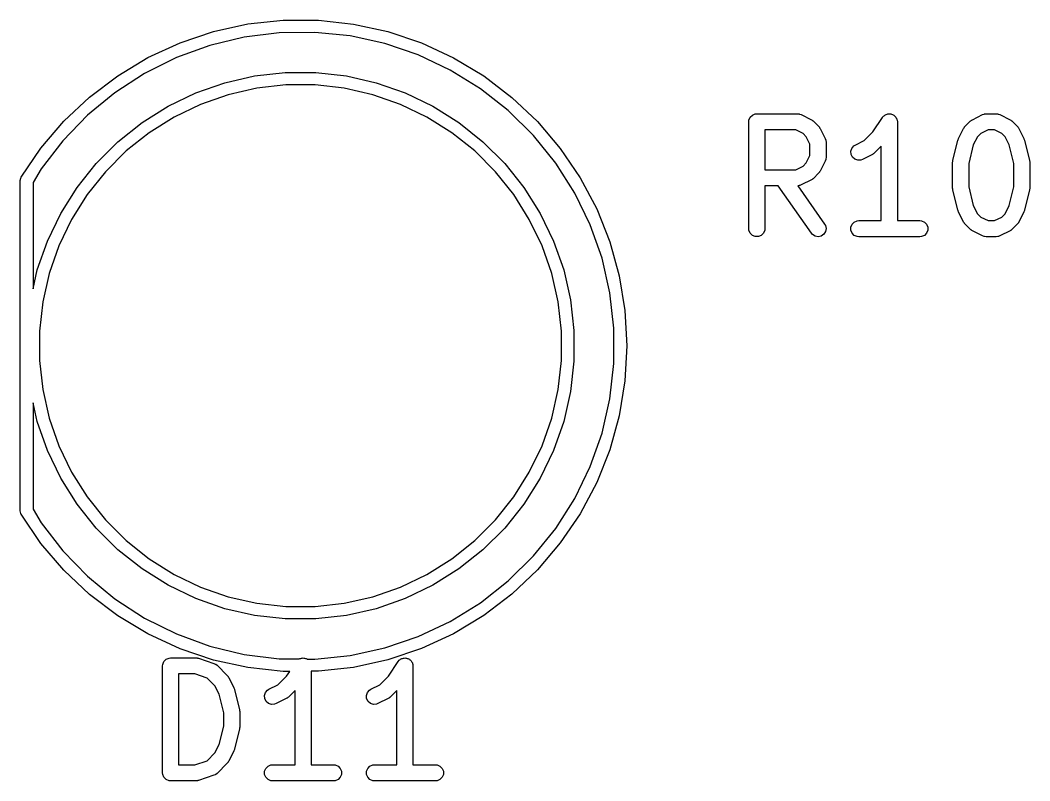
# Model space of a CAD drawing. Header units: millimetres. Extents: x 4 to 152, y 19 to 149.
# Drawn here: x 89.65 to 99.09, y 133.18 to 140.3 of the extents above; entities that cross this region are included whole.
import ezdxf

# ---------------------------------------------------------------- set-up
doc = ezdxf.new("R2010")
doc.units = ezdxf.units.MM
doc.layers.add('F.Silkscreen', color=41, linetype='CONTINUOUS', true_color=0xf2eda1)

msp = doc.modelspace()

# ---------------------------------------------------------------- linework, layer by layer
at = {"layer": 'F.Silkscreen', "linetype": 'CONTINUOUS'}
for p, q in [((91.456741, 140.189577), (91.779169, 140.260247)), ((91.779169, 140.260247), (92.107347, 140.29566)), ((92.107347, 140.29566), (92.43743, 140.295401)), ((92.43743, 140.295401), (92.765551, 140.259473)), ((92.765551, 140.259473), (93.087869, 140.188297)), ((91.143837, 140.084477), (91.456741, 140.189577)), ((92.07213, 140.177939), (91.743284, 140.136962)), ((92.4035, 140.181579), (92.07213, 140.177939)), ((92.733167, 140.147836), (92.4035, 140.181579)), ((93.056928, 140.07714), (92.733167, 140.147836)), ((93.087869, 140.188297), (93.400607, 140.082707)), ((90.844124, 139.946178), (91.143837, 140.084477)), ((91.421154, 140.05917), (91.109849, 139.945557)), ((91.743284, 140.136962), (91.421154, 140.05917)), ((93.370654, 139.970393), (93.056928, 140.07714)), ((93.400607, 140.082707), (93.700103, 139.943939)), ((93.670345, 139.828956), (93.370654, 139.970393)), ((90.561111, 139.776301), (90.844124, 139.946178)), ((91.109849, 139.945557), (90.813338, 139.79757)), ((93.700103, 139.943939), (93.982849, 139.773618)), ((90.298113, 139.576835), (90.561111, 139.776301)), ((90.813338, 139.79757), (90.535402, 139.617097)), ((91.561301, 139.709948), (91.841184, 139.77383)), ((91.841184, 139.77383), (92.12646, 139.805973)), ((92.12646, 139.805973), (92.41354, 139.805973)), ((92.41354, 139.805973), (92.698816, 139.77383)), ((92.698816, 139.77383), (92.978699, 139.709948)), ((93.952179, 139.654632), (93.670345, 139.828956)), ((93.982849, 139.773618), (94.245534, 139.57374)), ((91.29033, 139.615132), (91.561301, 139.709948)), ((92.132973, 139.69), (91.860641, 139.659316)), ((92.407027, 139.69), (92.132973, 139.69)), ((92.679359, 139.659316), (92.407027, 139.69)), ((92.978699, 139.709948), (93.24967, 139.615132)), ((90.058211, 139.350116), (90.298113, 139.576835)), ((90.535402, 139.617097), (90.279585, 139.406438)), ((91.03168, 139.490572), (91.29033, 139.615132)), ((91.593457, 139.598333), (91.334781, 139.507818)), ((91.860641, 139.659316), (91.593457, 139.598333)), ((92.946543, 139.598333), (92.679359, 139.659316)), ((93.205219, 139.507818), (92.946543, 139.598333)), ((93.24967, 139.615132), (93.50832, 139.490572)), ((94.212561, 139.449644), (93.952179, 139.654632)), ((94.245534, 139.57374), (94.48508, 139.346645)), ((90.788601, 139.337836), (91.03168, 139.490572)), ((91.334781, 139.507818), (91.087866, 139.38891)), ((93.452134, 139.38891), (93.205219, 139.507818)), ((93.50832, 139.490572), (93.751399, 139.337836)), ((90.279585, 139.406438), (90.04915, 139.168281)), ((91.087866, 139.38891), (90.855817, 139.243104)), ((93.684183, 139.243104), (93.452134, 139.38891)), ((94.448173, 139.216607), (94.212561, 139.449644)), ((96.462155, 139.359813), (96.473354, 139.386849)), ((96.473354, 139.386849), (96.494046, 139.407541)), ((96.494046, 139.407541), (96.521082, 139.41874)), ((96.521082, 139.41874), (96.535714, 139.420181)), ((96.535714, 139.420181), (96.916666, 139.420181)), ((96.916666, 139.420181), (96.931298, 139.41874)), ((96.931298, 139.41874), (96.933787, 139.417709)), ((96.933787, 139.417709), (96.936475, 139.417518)), ((96.936475, 139.417518), (96.950207, 139.412263)), ((96.950207, 139.412263), (97.045445, 139.364644)), ((97.620285, 139.250104), (97.711405, 139.386784)), ((97.711405, 139.386784), (97.711439, 139.386827)), ((97.711439, 139.386827), (97.711449, 139.386849)), ((97.711449, 139.386849), (97.7115, 139.386901)), ((97.7115, 139.386901), (97.720721, 139.398159)), ((97.720721, 139.398159), (97.72689, 139.402291)), ((97.72689, 139.402291), (97.732141, 139.407541)), ((97.732141, 139.407541), (97.73893, 139.410354)), ((97.73893, 139.410354), (97.745036, 139.414442)), ((97.745036, 139.414442), (97.752316, 139.415899)), ((97.752316, 139.415899), (97.759177, 139.41874)), ((97.759177, 139.41874), (97.766525, 139.41874)), ((97.766525, 139.41874), (97.77373, 139.420181)), ((97.77373, 139.420181), (97.781014, 139.41874)), ((97.781014, 139.41874), (97.788441, 139.41874)), ((97.788441, 139.41874), (97.795229, 139.415928)), ((97.795229, 139.415928), (97.802438, 139.414502)), ((97.802438, 139.414502), (97.808617, 139.410383)), ((97.808617, 139.410383), (97.815477, 139.407541)), ((97.815477, 139.407541), (97.82067, 139.402348)), ((97.82067, 139.402348), (97.826787, 139.39827)), ((97.826787, 139.39827), (97.83092, 139.392098)), ((97.83092, 139.392098), (97.836169, 139.386849)), ((97.836169, 139.386849), (97.83898, 139.380062)), ((98.549792, 139.364644), (98.64503, 139.412263)), ((98.64503, 139.412263), (98.658761, 139.417518)), ((98.658761, 139.417518), (98.66145, 139.41771)), ((98.66145, 139.41771), (98.663939, 139.41874)), ((98.663939, 139.41874), (98.678571, 139.420181)), ((98.678571, 139.420181), (98.773809, 139.420181)), ((98.773809, 139.420181), (98.788441, 139.41874)), ((98.788441, 139.41874), (98.79093, 139.417709)), ((98.79093, 139.417709), (98.793618, 139.417518)), ((98.793618, 139.417518), (98.80735, 139.412263)), ((98.80735, 139.412263), (98.902588, 139.364644)), ((89.844214, 139.0988), (90.058211, 139.350116)), ((90.564153, 139.158844), (90.788601, 139.337836)), ((93.751399, 139.337836), (93.975847, 139.158844)), ((94.48508, 139.346645), (94.698683, 139.094993)), ((96.460714, 139.345181), (96.462155, 139.359813)), ((96.460714, 138.345181), (96.460714, 139.345181)), ((97.045445, 139.364644), (97.051744, 139.36068)), ((97.051744, 139.36068), (97.053572, 139.359922)), ((97.053572, 139.359922), (97.055628, 139.358234)), ((97.055628, 139.358234), (97.057888, 139.356812)), ((97.057888, 139.356812), (97.059187, 139.355314)), ((97.059187, 139.355314), (97.064937, 139.350595)), ((97.064937, 139.350595), (97.112556, 139.302976)), ((97.112556, 139.302976), (97.117274, 139.297227)), ((97.117274, 139.297227), (97.118773, 139.295927)), ((97.118773, 139.295927), (97.120194, 139.293668)), ((97.120194, 139.293668), (97.121883, 139.291611)), ((97.121883, 139.291611), (97.12264, 139.289784)), ((97.12264, 139.289784), (97.126605, 139.283484)), ((97.83898, 139.380062), (97.84307, 139.373955)), ((97.84307, 139.373955), (97.844526, 139.366674)), ((97.844526, 139.366674), (97.847368, 139.359813)), ((97.847368, 139.359813), (97.848793, 139.345337)), ((97.848793, 139.345337), (97.848809, 139.34526)), ((97.848809, 139.34526), (97.848803, 139.345234)), ((97.848803, 139.345234), (97.848809, 139.345181)), ((97.848809, 139.345181), (97.848809, 138.420181)), ((98.468632, 139.283484), (98.472596, 139.289784)), ((98.472596, 139.289784), (98.473354, 139.291611)), ((98.473354, 139.291611), (98.475042, 139.293668)), ((98.475042, 139.293668), (98.476464, 139.295927)), ((98.476464, 139.295927), (98.477962, 139.297227)), ((98.477962, 139.297227), (98.482681, 139.302976)), ((98.482681, 139.302976), (98.5303, 139.350595)), ((98.5303, 139.350595), (98.536049, 139.355314)), ((98.536049, 139.355314), (98.537349, 139.356812)), ((98.537349, 139.356812), (98.539608, 139.358234)), ((98.539608, 139.358234), (98.541665, 139.359922)), ((98.541665, 139.359922), (98.543492, 139.36068)), ((98.543492, 139.36068), (98.549792, 139.364644)), ((98.902588, 139.364644), (98.908887, 139.36068)), ((98.908887, 139.36068), (98.910715, 139.359922)), ((98.910715, 139.359922), (98.912771, 139.358234)), ((98.912771, 139.358234), (98.915031, 139.356812)), ((98.915031, 139.356812), (98.91633, 139.355314)), ((98.91633, 139.355314), (98.92208, 139.350595)), ((98.92208, 139.350595), (98.969699, 139.302976)), ((98.969699, 139.302976), (98.974417, 139.297227)), ((98.974417, 139.297227), (98.975916, 139.295927)), ((98.975916, 139.295927), (98.977337, 139.293668)), ((98.977337, 139.293668), (98.979026, 139.291611)), ((98.979026, 139.291611), (98.979783, 139.289784)), ((98.979783, 139.289784), (98.983748, 139.283484)), ((90.855817, 139.243104), (90.641552, 139.072234)), ((93.898448, 139.072234), (93.684183, 139.243104)), ((94.656008, 138.958492), (94.448173, 139.216607)), ((96.898961, 139.270181), (96.610714, 139.270181)), ((96.610714, 139.270181), (96.610714, 138.896372)), ((96.967477, 139.235923), (96.898961, 139.270181)), ((96.997884, 139.205516), (96.967477, 139.235923)), ((97.032142, 139.137), (96.997884, 139.205516)), ((97.126605, 139.283484), (97.174224, 139.188246)), ((97.538906, 139.168725), (97.620285, 139.250104)), ((98.421013, 139.188246), (98.468632, 139.283484)), ((98.597353, 139.205516), (98.558859, 139.128529)), ((98.62776, 139.235923), (98.597353, 139.205516)), ((98.696276, 139.270181), (98.62776, 139.235923)), ((98.756104, 139.270181), (98.696276, 139.270181)), ((98.82462, 139.235923), (98.756104, 139.270181)), ((98.855027, 139.205516), (98.82462, 139.235923)), ((98.89352, 139.128529), (98.855027, 139.205516)), ((98.983748, 139.283484), (99.031367, 139.188246)), ((90.04915, 139.168281), (89.847035, 138.905663)), ((90.361156, 138.955847), (90.564153, 139.158844)), ((93.975847, 139.158844), (94.178844, 138.955847)), ((97.032142, 139.029553), (97.032142, 139.137)), ((97.174224, 139.188246), (97.179479, 139.174515)), ((97.179479, 139.174515), (97.17967, 139.171826)), ((97.17967, 139.171826), (97.180701, 139.169337)), ((97.180701, 139.169337), (97.182142, 139.154705)), ((97.182142, 139.154705), (97.182142, 139.011848)), ((97.422938, 139.096609), (97.442111, 139.118717)), ((97.442111, 139.118717), (97.454554, 139.126549)), ((97.454554, 139.126549), (97.538906, 139.168725)), ((97.698809, 139.116496), (97.636366, 139.054053)), ((97.698809, 138.420181), (97.698809, 139.116496)), ((98.367715, 138.982419), (98.415334, 139.172895)), ((98.415334, 139.172895), (98.415719, 139.173975)), ((98.415719, 139.173975), (98.415758, 139.174514)), ((98.415758, 139.174514), (98.418085, 139.180596)), ((98.418085, 139.180596), (98.420281, 139.186741)), ((98.420281, 139.186741), (98.420603, 139.187177)), ((98.420603, 139.187177), (98.421013, 139.188246)), ((98.558859, 139.128529), (98.515476, 138.954995)), ((98.936904, 138.954995), (98.89352, 139.128529)), ((99.031367, 139.188246), (99.031776, 139.187177)), ((99.031776, 139.187177), (99.032099, 139.186741)), ((99.032099, 139.186741), (99.034291, 139.180605)), ((99.034291, 139.180605), (99.036622, 139.174515)), ((99.036622, 139.174515), (99.03666, 139.173975)), ((99.03666, 139.173975), (99.037046, 139.172895)), ((99.037046, 139.172895), (99.084665, 138.982419)), ((89.658629, 138.82583), (89.844214, 139.0988)), ((90.641552, 139.072234), (90.447766, 138.878448)), ((94.092234, 138.878448), (93.898448, 139.072234)), ((94.698683, 139.094993), (94.88384, 138.821733)), ((96.997884, 138.961037), (97.032142, 139.029553)), ((97.182142, 139.011848), (97.180701, 138.997216)), ((97.413684, 139.068848), (97.422938, 139.096609)), ((97.415758, 139.039658), (97.413684, 139.068848)), ((97.428845, 139.013483), (97.415758, 139.039658)), ((97.450953, 138.99431), (97.428845, 139.013483)), ((97.616874, 139.040004), (97.521636, 138.992385)), ((97.623173, 139.043969), (97.616874, 139.040004)), ((97.625001, 139.044726), (97.623173, 139.043969)), ((97.627057, 139.046415), (97.625001, 139.044726)), ((97.629317, 139.047836), (97.627057, 139.046415)), ((97.630616, 139.049335), (97.629317, 139.047836)), ((97.636366, 139.054053), (97.630616, 139.049335)), ((90.182164, 138.731399), (90.361156, 138.955847)), ((94.178844, 138.955847), (94.357836, 138.731399)), ((94.833417, 138.67859), (94.656008, 138.958492)), ((96.898961, 138.896372), (96.967477, 138.93063)), ((96.967477, 138.93063), (96.997884, 138.961037)), ((97.174224, 138.978307), (97.126605, 138.883069)), ((97.179479, 138.992038), (97.174224, 138.978307)), ((97.17967, 138.994728), (97.179479, 138.992038)), ((97.180701, 138.997216), (97.17967, 138.994728)), ((97.478714, 138.985056), (97.450953, 138.99431)), ((97.507904, 138.98713), (97.478714, 138.985056)), ((97.521636, 138.992385), (97.507904, 138.98713)), ((98.365476, 138.964229), (98.365727, 138.966783)), ((98.365476, 138.726134), (98.365476, 138.964229)), ((98.365565, 138.967875), (98.366374, 138.973349)), ((98.365727, 138.966783), (98.365565, 138.967875)), ((98.366374, 138.973349), (98.366917, 138.978861)), ((98.366917, 138.978861), (98.367339, 138.979883)), ((98.367339, 138.979883), (98.367715, 138.982419)), ((98.515476, 138.954995), (98.515476, 138.735368)), ((98.936904, 138.735368), (98.936904, 138.954995)), ((99.084665, 138.982419), (99.08504, 138.979883)), ((99.08504, 138.979883), (99.085463, 138.978861)), ((99.085463, 138.978861), (99.086005, 138.973349)), ((99.086005, 138.973349), (99.086815, 138.967875)), ((99.086815, 138.967875), (99.086652, 138.966783)), ((99.086652, 138.966783), (99.086904, 138.964229)), ((99.086904, 138.964229), (99.086904, 138.726134)), ((89.65, 138.795), (89.654567, 138.817961)), ((89.654567, 138.817961), (89.657473, 138.820868)), ((89.657473, 138.820868), (89.658629, 138.82583)), ((89.847035, 138.905663), (89.77, 138.778117)), ((90.447766, 138.878448), (90.276896, 138.664183)), ((94.263104, 138.664183), (94.092234, 138.878448)), ((94.88384, 138.821733), (95.038382, 138.530063)), ((96.610714, 138.896372), (96.898961, 138.896372)), ((97.112556, 138.863577), (97.064937, 138.815958)), ((97.117274, 138.869327), (97.112556, 138.863577)), ((97.118773, 138.870626), (97.117274, 138.869327)), ((97.120194, 138.872886), (97.118773, 138.870626)), ((97.121883, 138.874942), (97.120194, 138.872886)), ((97.12264, 138.87677), (97.121883, 138.874942)), ((97.126605, 138.883069), (97.12264, 138.87677)), ((89.65, 135.705), (89.65, 138.795)), ((89.77, 138.778117), (89.77, 137.783222)), ((90.029428, 138.48832), (90.182164, 138.731399)), ((94.357836, 138.731399), (94.510572, 138.48832)), ((96.73476, 138.746372), (96.610714, 138.746372)), ((96.610714, 138.746372), (96.610714, 138.345181)), ((97.0457, 138.302171), (96.73476, 138.746372)), ((96.931298, 138.747813), (96.917781, 138.746482)), ((96.917781, 138.746482), (97.168585, 138.38819)), ((96.933787, 138.748845), (96.931298, 138.747813)), ((96.936475, 138.749035), (96.933787, 138.748845)), ((96.950207, 138.75429), (96.936475, 138.749035)), ((97.045445, 138.801909), (96.950207, 138.75429)), ((97.051744, 138.805874), (97.045445, 138.801909)), ((97.053572, 138.806631), (97.051744, 138.805874)), ((97.055628, 138.80832), (97.053572, 138.806631)), ((97.057888, 138.809741), (97.055628, 138.80832)), ((97.059187, 138.81124), (97.057888, 138.809741)), ((97.064937, 138.815958), (97.059187, 138.81124)), ((98.365727, 138.723581), (98.365476, 138.726134)), ((98.365565, 138.722488), (98.365727, 138.723581)), ((98.515476, 138.735368), (98.558859, 138.561834)), ((98.89352, 138.561834), (98.936904, 138.735368)), ((99.086904, 138.726134), (99.086652, 138.723581)), ((99.086652, 138.723581), (99.086815, 138.722488)), ((90.276896, 138.664183), (90.13109, 138.432134)), ((94.40891, 138.432134), (94.263104, 138.664183)), ((94.978138, 138.380471), (94.833417, 138.67859)), ((98.366374, 138.717015), (98.365565, 138.722488)), ((98.366917, 138.711502), (98.366374, 138.717015)), ((98.367339, 138.710481), (98.366917, 138.711502)), ((98.367715, 138.707944), (98.367339, 138.710481)), ((98.415334, 138.517468), (98.367715, 138.707944)), ((99.084665, 138.707944), (99.037046, 138.517468)), ((99.08504, 138.710481), (99.084665, 138.707944)), ((99.085463, 138.711502), (99.08504, 138.710481)), ((99.086005, 138.717015), (99.085463, 138.711502)), ((99.086815, 138.722488), (99.086005, 138.717015)), ((98.558859, 138.561834), (98.597353, 138.484847)), ((98.855026, 138.484847), (98.89352, 138.561834)), ((89.904868, 138.22967), (90.029428, 138.48832)), ((94.510572, 138.48832), (94.635132, 138.22967)), ((95.038382, 138.530063), (95.1605, 138.223401)), ((98.415719, 138.516389), (98.415334, 138.517468)), ((98.415758, 138.515849), (98.415719, 138.516389)), ((98.418085, 138.509768), (98.415758, 138.515849)), ((98.420281, 138.503622), (98.418085, 138.509768)), ((98.420603, 138.503187), (98.420281, 138.503622)), ((98.421013, 138.502117), (98.420603, 138.503187)), ((98.468632, 138.406879), (98.421013, 138.502117)), ((98.597353, 138.484847), (98.62776, 138.454439)), ((98.62776, 138.454439), (98.696276, 138.420181)), ((98.756104, 138.420181), (98.824619, 138.454439)), ((98.824619, 138.454439), (98.855026, 138.484847)), ((99.031367, 138.502117), (98.983748, 138.406879)), ((99.031776, 138.503187), (99.031367, 138.502117)), ((99.032099, 138.503622), (99.031776, 138.503187)), ((99.034291, 138.509759), (99.032099, 138.503622)), ((99.036622, 138.515848), (99.034291, 138.509759)), ((99.03666, 138.516389), (99.036622, 138.515848)), ((99.037046, 138.517468), (99.03666, 138.516389)), ((90.13109, 138.432134), (90.012182, 138.185219)), ((94.527818, 138.185219), (94.40891, 138.432134)), ((95.088325, 138.067936), (94.978138, 138.380471)), ((96.462155, 138.330549), (96.460714, 138.345181)), ((96.610714, 138.345181), (96.609273, 138.330549)), ((97.168585, 138.38819), (97.175795, 138.375377)), ((97.175795, 138.375377), (97.182124, 138.346806)), ((97.182124, 138.346806), (97.177039, 138.317988)), ((97.414536, 138.359813), (97.425735, 138.386849)), ((97.414536, 138.330549), (97.414536, 138.359813)), ((97.425735, 138.386849), (97.446427, 138.407541)), ((97.446427, 138.407541), (97.473463, 138.41874)), ((97.473463, 138.41874), (97.488095, 138.420181)), ((97.488095, 138.420181), (97.698809, 138.420181)), ((97.848809, 138.420181), (98.059523, 138.420181)), ((98.059523, 138.420181), (98.074155, 138.41874)), ((98.074155, 138.41874), (98.101191, 138.407541)), ((98.101191, 138.407541), (98.121883, 138.386849)), ((98.121883, 138.386849), (98.133082, 138.359813)), ((98.133082, 138.359813), (98.133082, 138.330549)), ((98.472595, 138.400583), (98.468632, 138.406879)), ((98.473353, 138.398753), (98.472595, 138.400583)), ((98.475042, 138.396695), (98.473353, 138.398753)), ((98.476464, 138.394436), (98.475042, 138.396695)), ((98.477962, 138.393137), (98.476464, 138.394436)), ((98.48268, 138.387388), (98.477962, 138.393137)), ((98.530299, 138.339768), (98.48268, 138.387388)), ((98.696276, 138.420181), (98.756104, 138.420181)), ((98.969699, 138.387387), (98.922081, 138.339768)), ((98.974417, 138.393137), (98.969699, 138.387387)), ((98.975916, 138.394436), (98.974417, 138.393137)), ((98.977337, 138.396695), (98.975916, 138.394436)), ((98.979027, 138.398753), (98.977337, 138.396695)), ((98.979784, 138.400583), (98.979027, 138.398753)), ((98.983748, 138.406879), (98.979784, 138.400583)), ((96.473354, 138.303513), (96.462155, 138.330549)), ((96.494046, 138.282821), (96.473354, 138.303513)), ((96.521082, 138.271622), (96.494046, 138.282821)), ((96.550346, 138.271622), (96.521082, 138.271622)), ((96.577382, 138.282821), (96.550346, 138.271622)), ((96.598074, 138.303513), (96.577382, 138.282821)), ((96.609273, 138.330549), (96.598074, 138.303513)), ((97.055271, 138.291011), (97.0457, 138.302171)), ((97.07995, 138.275284), (97.055271, 138.291011)), ((97.108767, 138.270198), (97.07995, 138.275284)), ((97.137338, 138.276528), (97.108767, 138.270198)), ((97.161312, 138.29331), (97.137338, 138.276528)), ((97.177039, 138.317988), (97.161312, 138.29331)), ((97.425735, 138.303513), (97.414536, 138.330549)), ((97.446427, 138.282821), (97.425735, 138.303513)), ((97.473463, 138.271622), (97.446427, 138.282821)), ((97.488095, 138.270181), (97.473463, 138.271622)), ((98.059523, 138.270181), (97.488095, 138.270181)), ((98.074155, 138.271622), (98.059523, 138.270181)), ((98.101191, 138.282821), (98.074155, 138.271622)), ((98.121883, 138.303513), (98.101191, 138.282821)), ((98.133082, 138.330549), (98.121883, 138.303513)), ((98.536048, 138.33505), (98.530299, 138.339768)), ((98.537349, 138.33355), (98.536048, 138.33505)), ((98.539608, 138.332128), (98.537349, 138.33355)), ((98.541665, 138.33044), (98.539608, 138.332128)), ((98.543492, 138.329683), (98.541665, 138.33044)), ((98.549792, 138.325718), (98.543492, 138.329683)), ((98.64503, 138.278099), (98.549792, 138.325718)), ((98.658761, 138.272844), (98.64503, 138.278099)), ((98.66145, 138.272653), (98.658761, 138.272844)), ((98.663939, 138.271622), (98.66145, 138.272653)), ((98.678571, 138.270181), (98.663939, 138.271622)), ((98.773809, 138.270181), (98.678571, 138.270181)), ((98.788441, 138.271622), (98.773809, 138.270181)), ((98.79093, 138.272654), (98.788441, 138.271622)), ((98.793618, 138.272844), (98.79093, 138.272654)), ((98.80735, 138.278099), (98.793618, 138.272844)), ((98.902588, 138.325718), (98.80735, 138.278099)), ((98.908887, 138.329683), (98.902588, 138.325718)), ((98.910715, 138.33044), (98.908887, 138.329683)), ((98.912771, 138.332128), (98.910715, 138.33044)), ((98.915031, 138.33355), (98.912771, 138.332128)), ((98.916331, 138.33505), (98.915031, 138.33355)), ((98.922081, 138.339768), (98.916331, 138.33505)), ((89.810052, 137.958699), (89.904868, 138.22967)), ((90.012182, 138.185219), (89.921667, 137.926543)), ((94.618333, 137.926543), (94.527818, 138.185219)), ((94.635132, 138.22967), (94.729948, 137.958699)), ((95.1605, 138.223401), (95.248764, 137.905338)), ((95.162573, 137.744971), (95.088325, 138.067936)), ((89.77, 137.783222), (89.810052, 137.958699)), ((89.921667, 137.926543), (89.860684, 137.659359)), ((94.679316, 137.659359), (94.618333, 137.926543)), ((94.729948, 137.958699), (94.79383, 137.678816)), ((95.248764, 137.905338), (95.302139, 137.579599)), ((95.199936, 137.415695), (95.162573, 137.744971)), ((89.860684, 137.659359), (89.83, 137.387027)), ((94.71, 137.387027), (94.679316, 137.659359)), ((94.79383, 137.678816), (94.825973, 137.39354)), ((95.302139, 137.579599), (95.32, 137.25)), ((95.2, 137.25), (95.199936, 137.415695)), ((89.83, 137.387027), (89.83, 137.112973)), ((94.71, 137.112973), (94.71, 137.387027)), ((94.825973, 137.39354), (94.825973, 137.10646)), ((95.199936, 137.084305), (95.2, 137.25)), ((95.32, 137.25), (95.302139, 136.920401)), ((89.83, 137.112973), (89.860684, 136.840641)), ((94.679316, 136.840641), (94.71, 137.112973)), ((94.825973, 137.10646), (94.79383, 136.821184)), ((95.162573, 136.755029), (95.199936, 137.084305)), ((89.860684, 136.840641), (89.921667, 136.573457)), ((94.618333, 136.573457), (94.679316, 136.840641)), ((95.302139, 136.920401), (95.248764, 136.594662)), ((94.79383, 136.821184), (94.729948, 136.541301)), ((95.088325, 136.432064), (95.162573, 136.755029)), ((89.810052, 136.541301), (89.77, 136.716779)), ((89.77, 136.716779), (89.77, 135.721884)), ((89.921667, 136.573457), (90.012182, 136.314781)), ((94.527818, 136.314781), (94.618333, 136.573457)), ((95.248764, 136.594662), (95.1605, 136.276599)), ((89.904868, 136.27033), (89.810052, 136.541301)), ((94.729948, 136.541301), (94.635132, 136.27033)), ((94.978138, 136.119529), (95.088325, 136.432064)), ((90.029428, 136.01168), (89.904868, 136.27033)), ((90.012182, 136.314781), (90.13109, 136.067866)), ((94.40891, 136.067866), (94.527818, 136.314781)), ((94.635132, 136.27033), (94.510572, 136.01168)), ((95.1605, 136.276599), (95.038382, 135.969937)), ((94.833417, 135.82141), (94.978138, 136.119529)), ((90.182164, 135.768601), (90.029428, 136.01168)), ((90.13109, 136.067866), (90.276896, 135.835817)), ((94.263104, 135.835817), (94.40891, 136.067866)), ((94.510572, 136.01168), (94.357836, 135.768601)), ((95.038382, 135.969937), (94.88384, 135.678267)), ((90.276896, 135.835817), (90.447766, 135.621552)), ((94.092234, 135.621552), (94.263104, 135.835817)), ((94.656008, 135.541508), (94.833417, 135.82141)), ((89.654567, 135.682039), (89.65, 135.705)), ((89.77, 135.721884), (89.847035, 135.594337)), ((90.361156, 135.544153), (90.182164, 135.768601)), ((94.357836, 135.768601), (94.178844, 135.544153)), ((89.657473, 135.679133), (89.654567, 135.682039)), ((89.658629, 135.67417), (89.657473, 135.679133)), ((89.844214, 135.4012), (89.658629, 135.67417)), ((90.447766, 135.621552), (90.641552, 135.427766)), ((93.898448, 135.427766), (94.092234, 135.621552)), ((94.88384, 135.678267), (94.698683, 135.405007)), ((89.847035, 135.594337), (90.04915, 135.331719)), ((90.564153, 135.341156), (90.361156, 135.544153)), ((94.178844, 135.544153), (93.975847, 135.341156)), ((94.448173, 135.283393), (94.656008, 135.541508)), ((90.641552, 135.427766), (90.855817, 135.256896)), ((93.684183, 135.256896), (93.898448, 135.427766)), ((90.058211, 135.149884), (89.844214, 135.4012)), ((90.04915, 135.331719), (90.279585, 135.093562)), ((90.788601, 135.162164), (90.564153, 135.341156)), ((93.975847, 135.341156), (93.751399, 135.162164)), ((94.698683, 135.405007), (94.48508, 135.153355)), ((90.855817, 135.256896), (91.087866, 135.11109)), ((93.452134, 135.11109), (93.684183, 135.256896)), ((94.212561, 135.050356), (94.448173, 135.283393)), ((90.298113, 134.923165), (90.058211, 135.149884)), ((91.03168, 135.009428), (90.788601, 135.162164)), ((93.751399, 135.162164), (93.50832, 135.009428)), ((94.48508, 135.153355), (94.245534, 134.92626)), ((90.279585, 135.093562), (90.535402, 134.882903)), ((91.087866, 135.11109), (91.334781, 134.992182)), ((93.205219, 134.992182), (93.452134, 135.11109)), ((93.952179, 134.845368), (94.212561, 135.050356)), ((91.29033, 134.884868), (91.03168, 135.009428)), ((91.334781, 134.992182), (91.593457, 134.901667)), ((92.946543, 134.901667), (93.205219, 134.992182)), ((93.50832, 135.009428), (93.24967, 134.884868)), ((90.561111, 134.723699), (90.298113, 134.923165)), ((90.535402, 134.882903), (90.813338, 134.70243)), ((91.561301, 134.790052), (91.29033, 134.884868)), ((91.593457, 134.901667), (91.860641, 134.840684)), ((92.679359, 134.840684), (92.946543, 134.901667)), ((93.24967, 134.884868), (92.978699, 134.790052)), ((94.245534, 134.92626), (93.982849, 134.726382)), ((91.841184, 134.72617), (91.561301, 134.790052)), ((91.860641, 134.840684), (92.132973, 134.81)), ((92.132973, 134.81), (92.407027, 134.81)), ((92.407027, 134.81), (92.679359, 134.840684)), ((92.978699, 134.790052), (92.698816, 134.72617)), ((93.670345, 134.671044), (93.952179, 134.845368)), ((90.844124, 134.553822), (90.561111, 134.723699)), ((90.813338, 134.70243), (91.109849, 134.554443)), ((92.12646, 134.694027), (91.841184, 134.72617)), ((92.41354, 134.694027), (92.12646, 134.694027)), ((92.698816, 134.72617), (92.41354, 134.694027)), ((93.370654, 134.529607), (93.670345, 134.671044)), ((93.982849, 134.726382), (93.700103, 134.556061)), ((91.143837, 134.415523), (90.844124, 134.553822)), ((91.109849, 134.554443), (91.421154, 134.44083)), ((93.056928, 134.42286), (93.370654, 134.529607)), ((93.700103, 134.556061), (93.400607, 134.417293)), ((91.456741, 134.310423), (91.143837, 134.415523)), ((91.421154, 134.44083), (91.743284, 134.363038)), ((92.733167, 134.352164), (93.056928, 134.42286)), ((93.400607, 134.417293), (93.087869, 134.311703)), ((90.982155, 134.269813), (90.993354, 134.296849)), ((90.993354, 134.296849), (91.014046, 134.317541)), ((91.014046, 134.317541), (91.041082, 134.32874)), ((91.041082, 134.32874), (91.055714, 134.330181)), ((91.055714, 134.330181), (91.293809, 134.330181)), ((91.293809, 134.330181), (91.301214, 134.329452)), ((91.301214, 134.329452), (91.303189, 134.329592)), ((91.303189, 134.329592), (91.305786, 134.329002)), ((91.305786, 134.329002), (91.308441, 134.32874)), ((91.308441, 134.32874), (91.310272, 134.327982)), ((91.310272, 134.327982), (91.317526, 134.326332)), ((91.317526, 134.326332), (91.460383, 134.278713)), ((91.779169, 134.239753), (91.456741, 134.310423)), ((91.743284, 134.363038), (92.07213, 134.322061)), ((92.07213, 134.322061), (92.258119, 134.320018)), ((92.258119, 134.320018), (92.25893, 134.320354)), ((92.25893, 134.320354), (92.265036, 134.324442)), ((92.265036, 134.324442), (92.272316, 134.325899)), ((92.272316, 134.325899), (92.279177, 134.32874)), ((92.279177, 134.32874), (92.286525, 134.32874)), ((92.286525, 134.32874), (92.29373, 134.330181)), ((92.29373, 134.330181), (92.301014, 134.32874)), ((92.301014, 134.32874), (92.308441, 134.32874)), ((92.308441, 134.32874), (92.315229, 134.325928)), ((92.315229, 134.325928), (92.322438, 134.324502)), ((92.322438, 134.324502), (92.328617, 134.320383)), ((92.328617, 134.320383), (92.331442, 134.319213)), ((92.331442, 134.319213), (92.4035, 134.318421)), ((92.4035, 134.318421), (92.733167, 134.352164)), ((93.087869, 134.311703), (92.765551, 134.240527)), ((93.092666, 134.160104), (93.183786, 134.296784)), ((93.183786, 134.296784), (93.18382, 134.296827)), ((93.18382, 134.296827), (93.18383, 134.296849)), ((93.18383, 134.296849), (93.183881, 134.296901)), ((93.183881, 134.296901), (93.193102, 134.308159)), ((93.193102, 134.308159), (93.199271, 134.312291)), ((93.199271, 134.312291), (93.204522, 134.317541)), ((93.204522, 134.317541), (93.211311, 134.320354)), ((93.211311, 134.320354), (93.217417, 134.324442)), ((93.217417, 134.324442), (93.224697, 134.325899)), ((93.224697, 134.325899), (93.231558, 134.32874)), ((93.231558, 134.32874), (93.238906, 134.32874)), ((93.238906, 134.32874), (93.246111, 134.330181)), ((93.246111, 134.330181), (93.253395, 134.32874)), ((93.253395, 134.32874), (93.260822, 134.32874)), ((93.260822, 134.32874), (93.26761, 134.325928)), ((93.26761, 134.325928), (93.274819, 134.324502)), ((93.274819, 134.324502), (93.280998, 134.320383)), ((93.280998, 134.320383), (93.287858, 134.317541)), ((93.287858, 134.317541), (93.293051, 134.312348)), ((93.293051, 134.312348), (93.299168, 134.30827)), ((93.299168, 134.30827), (93.303301, 134.302098)), ((93.303301, 134.302098), (93.30855, 134.296849)), ((93.30855, 134.296849), (93.311361, 134.290062)), ((93.311361, 134.290062), (93.315451, 134.283955)), ((90.980714, 134.255181), (90.982155, 134.269813)), ((90.980714, 133.255181), (90.980714, 134.255181)), ((91.460383, 134.278713), (91.473808, 134.272719)), ((91.473808, 134.272719), (91.475843, 134.270954)), ((91.475843, 134.270954), (91.478334, 134.269922)), ((91.478334, 134.269922), (91.489699, 134.260595)), ((91.489699, 134.260595), (91.584937, 134.165357)), ((92.107347, 134.20434), (91.779169, 134.239753)), ((92.169808, 134.20439), (92.107347, 134.20434)), ((92.140285, 134.160104), (92.169808, 134.20439)), ((92.43743, 134.204599), (92.368809, 134.204546)), ((92.368809, 134.204546), (92.368809, 133.330181)), ((92.765551, 134.240527), (92.43743, 134.204599)), ((93.315451, 134.283955), (93.316907, 134.276674)), ((93.316907, 134.276674), (93.319749, 134.269813)), ((93.319749, 134.269813), (93.321174, 134.255337)), ((93.321174, 134.255337), (93.32119, 134.25526)), ((93.32119, 134.25526), (93.321184, 134.255234)), ((93.321184, 134.255234), (93.32119, 134.255181)), ((93.32119, 134.255181), (93.32119, 133.330181)), ((91.281639, 134.180181), (91.130714, 134.180181)), ((91.130714, 134.180181), (91.130714, 133.330181)), ((91.396152, 134.14201), (91.281639, 134.180181)), ((91.470265, 134.067897), (91.396152, 134.14201)), ((91.584937, 134.165357), (91.589657, 134.159607)), ((91.589657, 134.159607), (91.591154, 134.158308)), ((91.591154, 134.158308), (91.592573, 134.156054)), ((91.592573, 134.156054), (91.594265, 134.153992)), ((91.594265, 134.153992), (91.595023, 134.15216)), ((91.595023, 134.15216), (91.598986, 134.145865)), ((91.598986, 134.145865), (91.646605, 134.050627)), ((92.058906, 134.078725), (92.140285, 134.160104)), ((93.011287, 134.078725), (93.092666, 134.160104)), ((91.508758, 133.99091), (91.470265, 134.067897)), ((91.646605, 134.050627), (91.647014, 134.049558)), ((91.647014, 134.049558), (91.647337, 134.049122)), ((91.647337, 134.049122), (91.649523, 134.043003)), ((91.649523, 134.043003), (91.65186, 134.036896)), ((91.65186, 134.036896), (91.651898, 134.036356)), ((91.651898, 134.036356), (91.652284, 134.035276)), ((91.652284, 134.035276), (91.699903, 133.8448)), ((91.933684, 133.978848), (91.942938, 134.006609)), ((91.942938, 134.006609), (91.962111, 134.028717)), ((91.962111, 134.028717), (91.974554, 134.036549)), ((91.974554, 134.036549), (92.058906, 134.078725)), ((92.218809, 134.026496), (92.156366, 133.964053)), ((92.218809, 133.330181), (92.218809, 134.026496)), ((92.886065, 133.978848), (92.895319, 134.006609)), ((92.895319, 134.006609), (92.914492, 134.028717)), ((92.914492, 134.028717), (92.926935, 134.036549)), ((92.926935, 134.036549), (93.011287, 134.078725)), ((93.17119, 134.026496), (93.108747, 133.964053)), ((93.17119, 133.330181), (93.17119, 134.026496)), ((91.552142, 133.817376), (91.508758, 133.99091)), ((91.935758, 133.949658), (91.933684, 133.978848)), ((91.948845, 133.923483), (91.935758, 133.949658)), ((91.970953, 133.90431), (91.948845, 133.923483)), ((92.136874, 133.950004), (92.041636, 133.902385)), ((92.143173, 133.953969), (92.136874, 133.950004)), ((92.145001, 133.954726), (92.143173, 133.953969)), ((92.147057, 133.956415), (92.145001, 133.954726)), ((92.149317, 133.957836), (92.147057, 133.956415)), ((92.150616, 133.959335), (92.149317, 133.957836)), ((92.156366, 133.964053), (92.150616, 133.959335)), ((92.888139, 133.949658), (92.886065, 133.978848)), ((92.901226, 133.923483), (92.888139, 133.949658)), ((92.923334, 133.90431), (92.901226, 133.923483)), ((93.089255, 133.950004), (92.994017, 133.902385)), ((93.095554, 133.953969), (93.089255, 133.950004)), ((93.097382, 133.954726), (93.095554, 133.953969)), ((93.099438, 133.956415), (93.097382, 133.954726)), ((93.101698, 133.957836), (93.099438, 133.956415)), ((93.102997, 133.959335), (93.101698, 133.957836)), ((93.108747, 133.964053), (93.102997, 133.959335)), ((91.552142, 133.692987), (91.552142, 133.817376)), ((91.699903, 133.8448), (91.700278, 133.842264)), ((91.700278, 133.842264), (91.700701, 133.841242)), ((91.700701, 133.841242), (91.701243, 133.83573)), ((91.701243, 133.83573), (91.702053, 133.830256)), ((91.702053, 133.830256), (91.70189, 133.829164)), ((91.70189, 133.829164), (91.702142, 133.82661)), ((91.702142, 133.82661), (91.702142, 133.683753)), ((91.998714, 133.895056), (91.970953, 133.90431)), ((92.027904, 133.89713), (91.998714, 133.895056)), ((92.041636, 133.902385), (92.027904, 133.89713)), ((92.951095, 133.895056), (92.923334, 133.90431)), ((92.980285, 133.89713), (92.951095, 133.895056)), ((92.994017, 133.902385), (92.980285, 133.89713)), ((91.508758, 133.519453), (91.552142, 133.692987)), ((91.699903, 133.665563), (91.652284, 133.475087)), ((91.700278, 133.6681), (91.699903, 133.665563)), ((91.700701, 133.669121), (91.700278, 133.6681)), ((91.701243, 133.674634), (91.700701, 133.669121)), ((91.702053, 133.680107), (91.701243, 133.674634)), ((91.702142, 133.683753), (91.70189, 133.6812)), ((91.70189, 133.6812), (91.702053, 133.680107)), ((91.396152, 133.368353), (91.470264, 133.442466)), ((91.470264, 133.442466), (91.508758, 133.519453)), ((91.646605, 133.459736), (91.598986, 133.364498)), ((91.647014, 133.460806), (91.646605, 133.459736)), ((91.647337, 133.461241), (91.647014, 133.460806)), ((91.649529, 133.467378), (91.647337, 133.461241)), ((91.65186, 133.473467), (91.649529, 133.467378)), ((91.651898, 133.474008), (91.65186, 133.473467)), ((91.652284, 133.475087), (91.651898, 133.474008)), ((91.281639, 133.330181), (91.396152, 133.368353)), ((91.584938, 133.345007), (91.489699, 133.249767)), ((91.589655, 133.350756), (91.584938, 133.345007)), ((91.591154, 133.352055), (91.589655, 133.350756)), ((91.592575, 133.354314), (91.591154, 133.352055)), ((91.594265, 133.356372), (91.592575, 133.354314)), ((91.595022, 133.358202), (91.594265, 133.356372)), ((91.598986, 133.364498), (91.595022, 133.358202)), ((90.982155, 133.240549), (90.980714, 133.255181)), ((91.130714, 133.330181), (91.281639, 133.330181)), ((91.489699, 133.249767), (91.478334, 133.24044)), ((91.934536, 133.269813), (91.945735, 133.296849)), ((91.934536, 133.240549), (91.934536, 133.269813)), ((91.945735, 133.296849), (91.966427, 133.317541)), ((91.966427, 133.317541), (91.993463, 133.32874)), ((91.993463, 133.32874), (92.008095, 133.330181)), ((92.008095, 133.330181), (92.218809, 133.330181)), ((92.368809, 133.330181), (92.579523, 133.330181)), ((92.579523, 133.330181), (92.594155, 133.32874)), ((92.594155, 133.32874), (92.621191, 133.317541)), ((92.621191, 133.317541), (92.641883, 133.296849)), ((92.641883, 133.296849), (92.653082, 133.269813)), ((92.653082, 133.269813), (92.653082, 133.240549)), ((92.886917, 133.269813), (92.898116, 133.296849)), ((92.886917, 133.240549), (92.886917, 133.269813)), ((92.898116, 133.296849), (92.918808, 133.317541)), ((92.918808, 133.317541), (92.945844, 133.32874)), ((92.945844, 133.32874), (92.960476, 133.330181)), ((92.960476, 133.330181), (93.17119, 133.330181)), ((93.32119, 133.330181), (93.531904, 133.330181)), ((93.531904, 133.330181), (93.546536, 133.32874)), ((93.546536, 133.32874), (93.573572, 133.317541)), ((93.573572, 133.317541), (93.594264, 133.296849)), ((93.594264, 133.296849), (93.605463, 133.269813)), ((93.605463, 133.269813), (93.605463, 133.240549)), ((90.993354, 133.213513), (90.982155, 133.240549)), ((91.014046, 133.192821), (90.993354, 133.213513)), ((91.041082, 133.181622), (91.014046, 133.192821)), ((91.055714, 133.180181), (91.041082, 133.181622)), ((91.293809, 133.180181), (91.055714, 133.180181)), ((91.301214, 133.180911), (91.293809, 133.180181)), ((91.303189, 133.18077), (91.301214, 133.180911)), ((91.305786, 133.181361), (91.303189, 133.18077)), ((91.308441, 133.181622), (91.305786, 133.181361)), ((91.310272, 133.182381), (91.308441, 133.181622)), ((91.317526, 133.18403), (91.310272, 133.182381)), ((91.460383, 133.231649), (91.317526, 133.18403)), ((91.473808, 133.237643), (91.460383, 133.231649)), ((91.475843, 133.239409), (91.473808, 133.237643)), ((91.478334, 133.24044), (91.475843, 133.239409)), ((91.945735, 133.213513), (91.934536, 133.240549)), ((91.966427, 133.192821), (91.945735, 133.213513)), ((91.993463, 133.181622), (91.966427, 133.192821)), ((92.008095, 133.180181), (91.993463, 133.181622)), ((92.579523, 133.180181), (92.008095, 133.180181)), ((92.594155, 133.181622), (92.579523, 133.180181)), ((92.621191, 133.192821), (92.594155, 133.181622)), ((92.641883, 133.213513), (92.621191, 133.192821)), ((92.653082, 133.240549), (92.641883, 133.213513)), ((92.898116, 133.213513), (92.886917, 133.240549)), ((92.918808, 133.192821), (92.898116, 133.213513)), ((92.945844, 133.181622), (92.918808, 133.192821)), ((92.960476, 133.180181), (92.945844, 133.181622)), ((93.531904, 133.180181), (92.960476, 133.180181)), ((93.546536, 133.181622), (93.531904, 133.180181)), ((93.573572, 133.192821), (93.546536, 133.181622)), ((93.594264, 133.213513), (93.573572, 133.192821)), ((93.605463, 133.240549), (93.594264, 133.213513))]:
    msp.add_line(p, q, dxfattribs=at)

doc.saveas('drawing.dxf')
